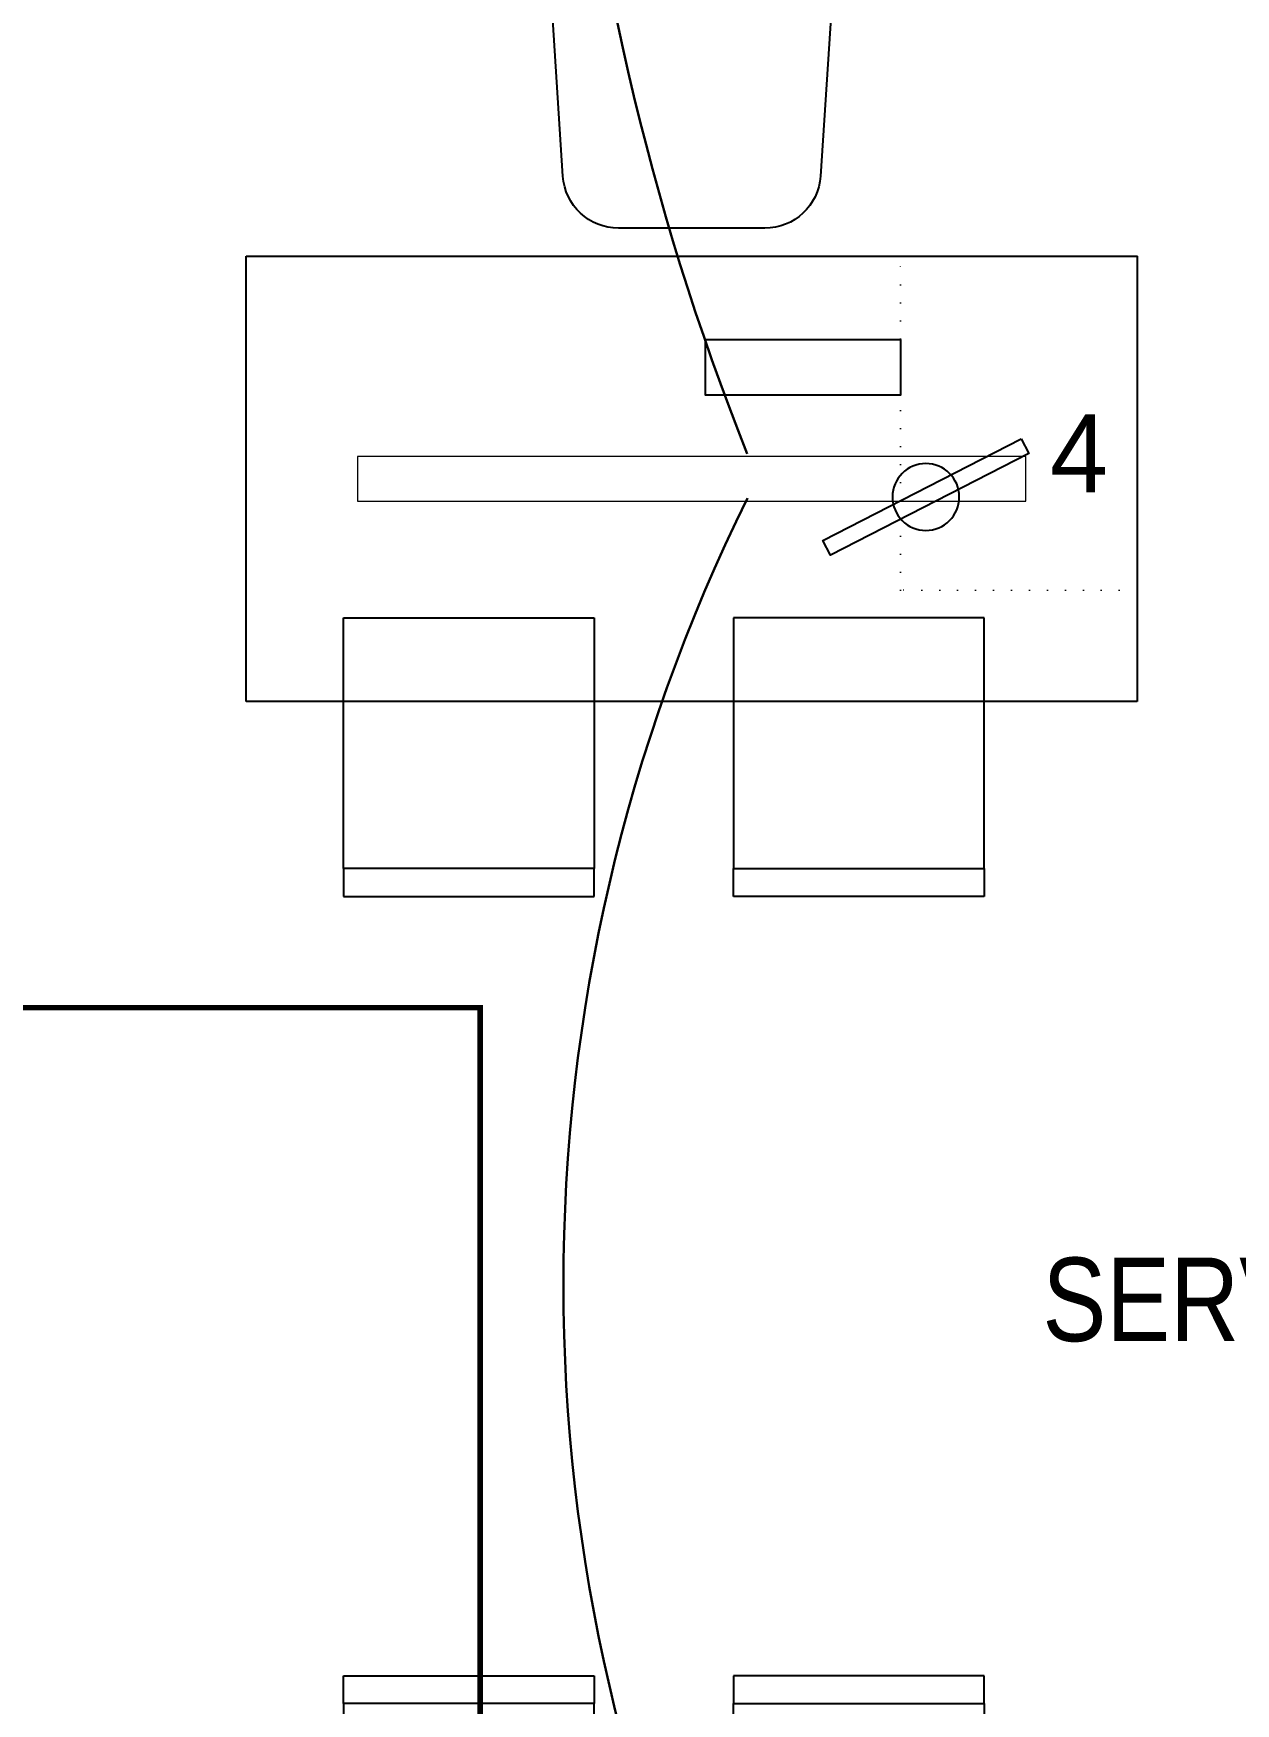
# Model space of a CAD drawing. Extents: x -2012 to 34975, y -1043 to 8321.
# Drawn here: x 2852.6 to 3068.5, y 2027.5 to 2327.5 of the extents above; entities that cross this region are included whole.
import ezdxf

# ---------------------------------------------------------------- set-up
doc = ezdxf.new("R2010")
doc.units = 0
doc.header["$LTSCALE"] = 25
doc.linetypes.add('DOT2', pattern=[0.125, 0, -0.125])
doc.linetypes.add('HIDDEN2', pattern=[4.7625, 3.175, -1.5875])
doc.layers.get('0').update_dxf_attribs({"color": 9, "lineweight": 9})
for name, color, linetype, lineweight in [('05', 9, 'Continuous', 9), ('21', 9, 'Continuous', 9), ('31', 9, 'Continuous', 9), ('E-KABLO', 7, 'Continuous', 30)]:
    doc.layers.add(name, color=color, linetype=linetype, lineweight=lineweight)
doc.styles.add('MuuM_TEXT-STANDART', font='ARIALN.TTF')
doc.styles.add('TX-TEXT', font='')
doc.styles.get('TX-TEXT').set_extended_font_data('TrSah Futura Lt BT')

# ---------------------------------------------------------------- blocks, each defined once
blk = doc.blocks.new('160lıkcalismamasa-vw')
at = {"lineweight": -3, "ltscale": 0.5}
for p, q in [((2355.98, 2657.5), (2355.98, 2662.5)), ((2355.98, 2662.5), (2400.98, 2662.5)), ((2400.98, 2662.5), (2400.98, 2657.5)), ((2425.98, 2662.5), (2425.98, 2657.5)), ((2470.98, 2662.5), (2425.98, 2662.5)), ((2470.98, 2657.5), (2470.98, 2662.5)), ((2400.98, 2657.5), (2355.98, 2657.5)), ((2355.98, 2657.5), (2355.98, 2612.5)), ((2400.98, 2657.5), (2355.98, 2657.5)), ((2400.98, 2612.5), (2400.98, 2657.5)), ((2425.98, 2657.5), (2470.98, 2657.5)), ((2425.98, 2612.5), (2425.98, 2657.5)), ((2425.98, 2657.5), (2470.98, 2657.5)), ((2470.98, 2657.5), (2470.98, 2612.5)), ((2498.48, 2627.5), (2338.48, 2627.5)), ((2338.48, 2627.5), (2338.48, 2547.5)), ((2498.48, 2547.5), (2498.48, 2627.5)), ((2355.98, 2612.5), (2400.98, 2612.5)), ((2470.98, 2612.5), (2425.98, 2612.5)), ((2338.48, 2547.5), (2498.48, 2547.5))]:
    blk.add_line(p, q, dxfattribs=at)
for points in [[(2477.64, 2580.3), (2479.01, 2582.97), (2443.42, 2601.24), (2442.05, 2598.58)], [(2455.98, 2562.5), (2455.98, 2572.5), (2420.98, 2572.5), (2420.98, 2562.5)], [(2397.98, 2487.5), (2438.98, 2487.5), (2438.98, 2493.5), (2397.98, 2493.5)]]:
    blk.add_lwpolyline(points, close=True, dxfattribs=at)
blk.add_lwpolyline([(2392.98, 2496.5), (2443.98, 2496.5), (2441.59, 2533.15, 0.395265), (2431.61, 2542.5), (2405.34, 2542.5, 0.395265), (2395.37, 2533.15)], format="xyb", close=True, dxfattribs=at)
blk.add_circle((2460.53, 2590.77), 6, dxfattribs=at)
at = {"layer": '05', "linetype": 'DOT2'}
for p, q in [((2498.48, 2607.5), (2455.98, 2607.5)), ((2455.98, 2607.5), (2455.98, 2547.5)), ((2498.48, 2547.5), (2498.48, 2607.5)), ((2455.98, 2547.5), (2498.48, 2547.5))]:
    blk.add_line(p, q, dxfattribs=at)
blk = doc.blocks.new('p-bur-VW-ayd 4')
at = {"linetype": 'ByBlock'}
blk.add_lwpolyline([(-60, -11.5), (60, -11.5), (60, -3.5), (-60, -3.5), (-60, -11.5)], close=True, dxfattribs=at)
at = {"insert": (64.34, 4.06), "char_height": 14, "width": 14.596, "attachment_point": 1, "style": 'TX-TEXT'}
blk.add_mtext('4', dxfattribs=at)

msp = doc.modelspace()

# ---------------------------------------------------------------- linework, layer by layer
at = {"layer": '21', "linetype": 'HIDDEN2', "ltscale": 0.1, "const_width": 1}
msp.add_lwpolyline([(2932.84, 1702.5), (2713.84, 1702.5), (2713.84, 2152.5), (2932.84, 2152.5)], close=True, dxfattribs=at)
at = {"layer": 'E-KABLO', "color": 6}
for centre, radius, start, end in [((3412.39, 2424.12), 464.62, 166.3834, 201.7438), ((3266.2, 2102.75), 318.4, 153.6651, 206.3349)]:
    msp.add_arc(centre, radius, start, end, dxfattribs=at)

# ---------------------------------------------------------------- block references
at = {"layer": '05', "xscale": -1, "rotation": 180}
msp.add_blockref('160lıkcalismamasa-vw', (552.36, 4835), dxfattribs=at)
at = {"layer": '05'}
msp.add_blockref('160lıkcalismamasa-vw', (552.36, -630), dxfattribs=at)
at = {"layer": '31', "linetype": 'ByBlock'}
msp.add_blockref('p-bur-VW-ayd 4', (2970.84, 2255), dxfattribs=at)

# ---------------------------------------------------------------- texts
at = {"layer": '21', "insert": (3033.83, 2107.6), "char_height": 15, "attachment_point": 1, "style": 'MuuM_TEXT-STANDART'}
msp.add_mtext_dynamic_manual_height_columns('SERVİS DANIŞMANLARI (16)', width=1355.2517, gutter_width=200, heights=[0], dxfattribs=at)

doc.saveas('drawing.dxf')
